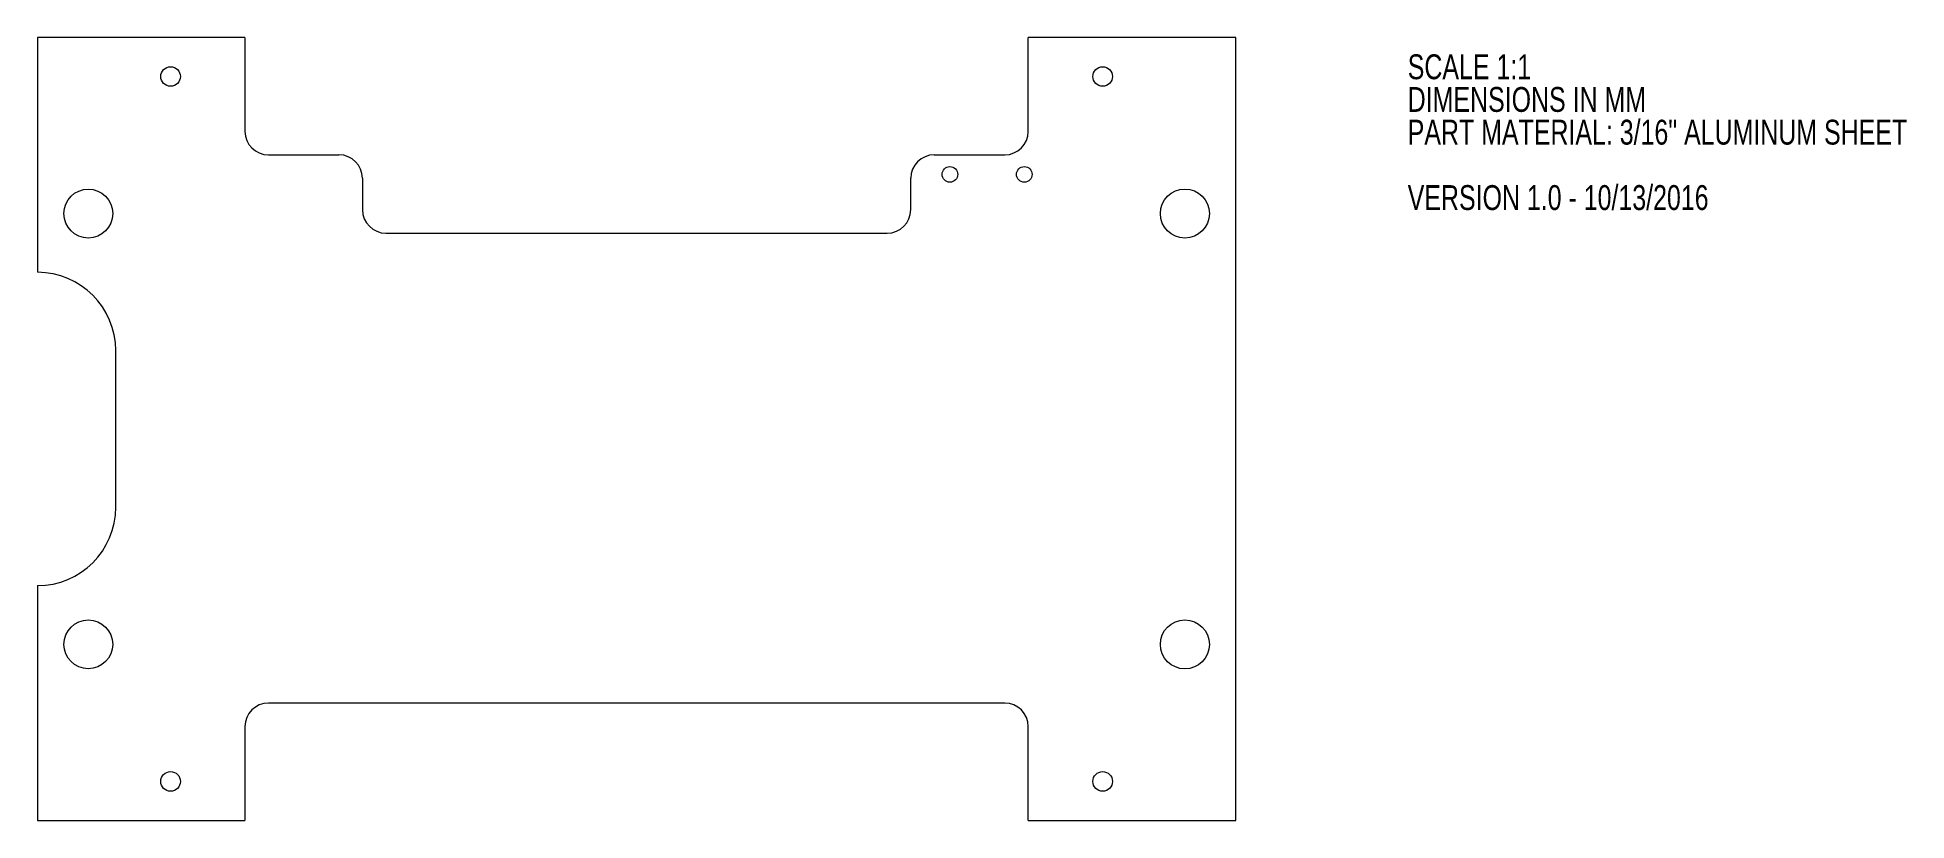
# Paper-space layout '3_16in Aluminum' of a CAD drawing. Header units: millimetres. Extents: x 11 to 250, y 171 to 271.
import ezdxf

# ---------------------------------------------------------------- set-up
doc = ezdxf.new("R2010")
doc.units = ezdxf.units.MM
doc.styles.add('SLDTEXTSTYLE0', font='TXT', dxfattribs={"width": 0.75})

# ---------------------------------------------------------------- blocks, each defined once
blk = doc.blocks.new('SW_NOTE_2')
at = {"color": 0, "linetype": 'Continuous', "lineweight": 0, "char_height": 3.175, "attachment_point": 1, "style": 'SLDTEXTSTYLE0'}
for s, insert in [('SCALE 1:1', (0, 4.09)), ('DIMENSIONS IN MM', (0, -0.08)), ('PART MATERIAL: 3/16" ALUMINUM SHEET', (0, -4.26)), ('VERSION 1.0 - 10/13/2016', (0, -12.61))]:
    blk.add_mtext(s, dxfattribs=dict(at, insert=insert))

psp = doc.layouts.new('3_16in Aluminum')

# ---------------------------------------------------------------- linework, layer by layer
at = {"color": 7, "linetype": 'Continuous', "lineweight": 15}
for p, q in [((37.83, 270.66), (11.33, 270.66)), ((11.33, 270.66), (11.33, 240.66)), ((37.83, 270.66), (37.83, 258.66)), ((137.83, 258.66), (137.83, 270.66)), ((164.33, 270.66), (137.83, 270.66)), ((164.33, 170.66), (164.33, 270.66)), ((40.83, 255.66), (49.83, 255.66)), ((125.83, 255.66), (134.83, 255.66)), ((52.83, 252.66), (52.83, 248.66)), ((122.83, 248.66), (122.83, 252.66)), ((55.83, 245.66), (119.83, 245.66)), ((21.33, 210.66), (21.33, 230.66)), ((11.33, 200.66), (11.33, 170.66)), ((134.83, 185.66), (40.83, 185.66)), ((37.83, 182.66), (37.83, 170.66)), ((137.83, 170.66), (137.83, 182.66)), ((11.33, 170.66), (37.83, 170.66)), ((137.83, 170.66), (164.33, 170.66))]:
    psp.add_line(p, q, dxfattribs=at)
for centre, radius in [((28.33, 265.66), 1.25), ((147.33, 265.66), 1.25), ((127.83, 253.16), 1), ((137.33, 253.16), 1), ((17.83, 248.16), 3.12), ((157.83, 248.16), 3.13), ((17.83, 193.16), 3.12), ((157.83, 193.16), 3.13), ((28.33, 175.66), 1.25), ((147.33, 175.66), 1.25)]:
    psp.add_circle(centre, radius, dxfattribs=at)
for centre, radius, start, end in [((40.83, 258.66), 3, 180, 270), ((134.83, 258.66), 3, 270, 0), ((49.83, 252.66), 3, 0, 90), ((125.83, 252.66), 3, 90, 180), ((55.83, 248.66), 3, 180, 270), ((119.83, 248.66), 3, 270, 0), ((11.33, 230.66), 10, 0, 90), ((11.33, 210.66), 10, 270, 0), ((40.83, 182.66), 3, 90, 180), ((134.83, 182.66), 3, 0, 90)]:
    psp.add_arc(centre, radius, start, end, dxfattribs=at)

# ---------------------------------------------------------------- block references
at = {"color": 7, "linetype": 'Continuous', "lineweight": 0}
psp.add_blockref('SW_NOTE_2', (186.28, 264.4), dxfattribs=at)

doc.saveas('drawing.dxf')
